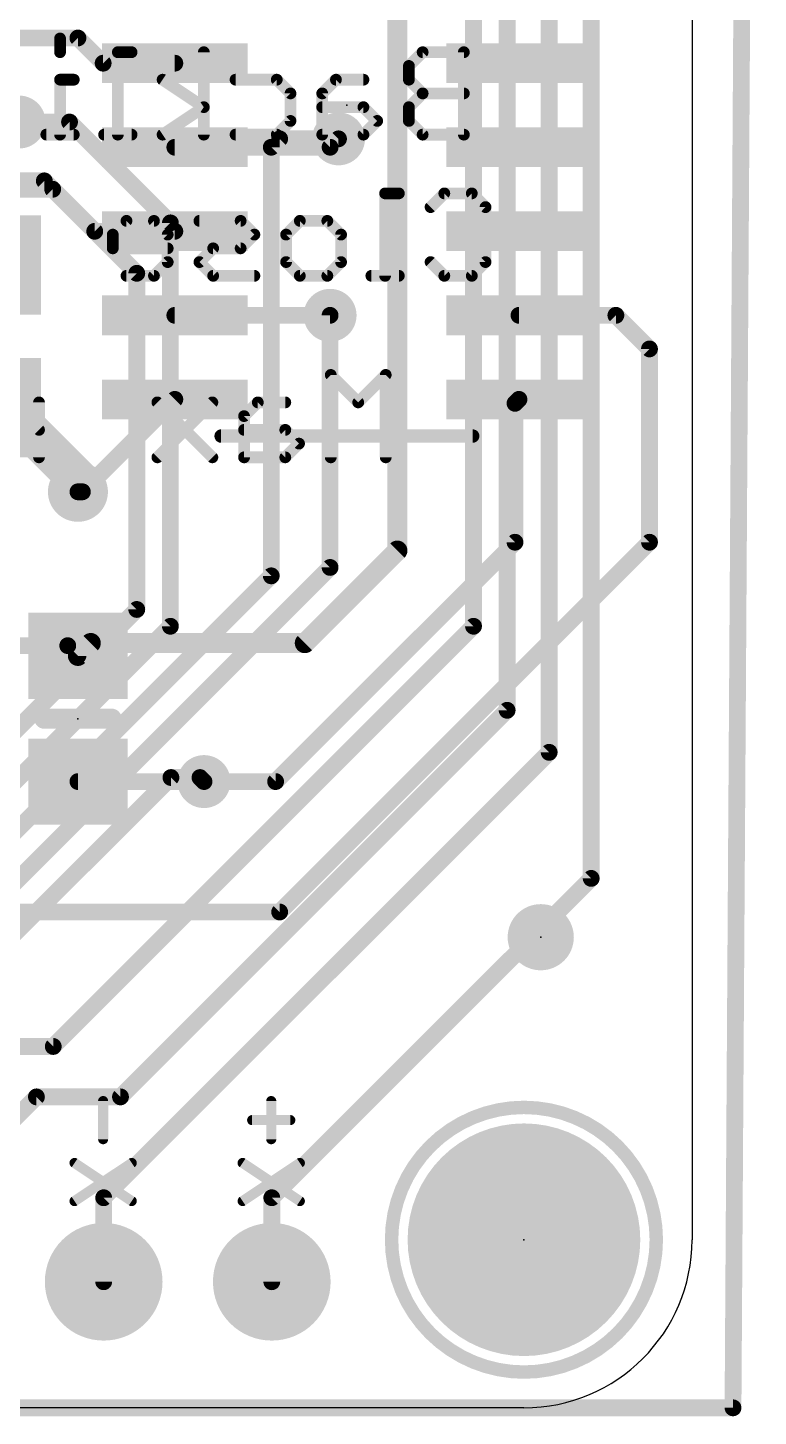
# Model space of a CAD drawing. Extents: x -0.1 to 49.3, y -0.1 to 40.8.
# Drawn here: x 38.22 to 49.26, y -0.13 to 20.86 of the extents above; entities that cross this region are included whole.
import ezdxf

# ---------------------------------------------------------------- set-up
doc = ezdxf.new("R2010")
doc.units = 0
for name, color, linetype in [('1', 12, 'CONTINUOUS'), ('16', 132, 'CONTINUOUS'), ('17', 110, 'CONTINUOUS'), ('18', 110, 'CONTINUOUS'), ('20', 53, 'CONTINUOUS'), ('21', 40, 'CONTINUOUS'), ('22', 6, 'CONTINUOUS'), ('23', 53, 'CONTINUOUS')]:
    doc.layers.add(name, color=color, linetype=linetype)

# ---------------------------------------------------------------- blocks, each defined once
blk = doc.blocks.new('RECT')
blk.add_solid([(-0.5, -0.5), (0.5, -0.5), (-0.5, 0.5), (0.5, 0.5)])
blk = doc.blocks.new('PIE')
at = {"const_width": 0.5}
blk.add_lwpolyline([(0, -0.25, 1), (0, 0.25, 1), (0, -0.25)], format="xyb", dxfattribs=at)
blk = doc.blocks.new('ROUNDP')
at = {"const_width": 0.5}
blk.add_lwpolyline([(0, -0.25, 1), (0, 0.25, 1), (0, -0.25)], format="xyb", dxfattribs=at)
blk = doc.blocks.new('ROUNDV')
at = {"const_width": 0.5}
blk.add_lwpolyline([(0, -0.25, 1), (0, 0.25, 1), (0, -0.25)], format="xyb", dxfattribs=at)

msp = doc.modelspace()

# ---------------------------------------------------------------- linework, layer by layer
at = {"layer": '1'}
for points, const_width in [([(43.807, 23.368), (43.807, 12.954)], 0.3048), ([(37.711, 20.701), (38.981, 20.701)], 0.254), ([(38.981, 20.701), (39.362, 20.32)], 0.254), ([(39.362, 20.32), (40.445, 20.32)], 0.254), ([(42.918, 19.177), (42.791, 19.05)], 0.254), ([(42.791, 19.05), (40.445, 19.05)], 0.254), ([(36.06, 18.542), (38.473, 18.542)], 0.254), ([(38.473, 18.542), (39.235, 17.78)], 0.254), ([(39.235, 17.78), (40.445, 17.78)], 0.254), ([(42.791, 16.51), (40.445, 16.51)], 0.254), ([(45.645, 16.51), (47.109, 16.51)], 0.254), ([(47.109, 16.51), (47.617, 16.002)], 0.254), ([(47.617, 16.002), (47.617, 13.081)], 0.254), ([(37.772, 15.24), (38.981, 14.031)], 0.6096), ([(40.445, 15.24), (39.048, 13.843)], 0.254), ([(45.585, 15.18), (45.645, 15.24)], 0.254), ([(45.585, 13.081), (45.585, 15.18)], 0.254), ([(38.981, 14.031), (38.981, 13.843)], 0.6096), ([(39.048, 13.843), (38.981, 13.843)], 0.254), ([(41.968, 9.464), (45.585, 13.081)], 0.254), ([(47.617, 13.081), (42.029, 7.493)], 0.254), ([(43.807, 12.954), (42.41, 11.557)], 0.3048), ([(33.396, 11.518), (38.827, 11.518)], 0.254), ([(39.174, 11.557), (38.981, 11.364)], 0.3048), ([(42.41, 11.557), (39.174, 11.557)], 0.3048), ([(38.981, 9.464), (40.886, 9.464)], 0.254), ([(40.886, 9.464), (41.968, 9.464)], 0.254), ([(42.029, 7.493), (29.837, 7.493)], 0.254)]:
    msp.add_lwpolyline(points, dxfattribs=dict(at, const_width=const_width))
for points, const_width in [([(39.0259, 20.7459, 1), (38.9361, 20.6561)], 0.127), ([(38.981, 20.6375, 1), (38.981, 20.7645)], 0.127), ([(39.362, 20.3835, 1), (39.362, 20.2565)], 0.127), ([(39.3171, 20.2751, 1), (39.4069, 20.3649)], 0.127), ([(40.445, 20.2565, 1), (40.445, 20.3835)], 0.127), ([(42.9629, 19.1321, 1), (42.8731, 19.2219)], 0.127), ([(40.445, 19.1135, 1), (40.445, 18.9865)], 0.127), ([(42.7461, 19.0949, 1), (42.8359, 19.0051)], 0.127), ([(42.791, 18.9865, 1), (42.791, 19.1135)], 0.127), ([(38.5179, 18.5869, 1), (38.4281, 18.4971)], 0.127), ([(38.473, 18.4785, 1), (38.473, 18.6055)], 0.127), ([(39.235, 17.8435, 1), (39.235, 17.7165)], 0.127), ([(39.1901, 17.7351, 1), (39.2799, 17.8249)], 0.127), ([(40.445, 17.7165, 1), (40.445, 17.8435)], 0.127), ([(40.445, 16.5735, 1), (40.445, 16.4465)], 0.127), ([(42.791, 16.4465, 1), (42.791, 16.5735)], 0.127), ([(45.645, 16.5735, 1), (45.645, 16.4465)], 0.127), ([(47.1539, 16.5549, 1), (47.0641, 16.4651)], 0.127), ([(47.109, 16.4465, 1), (47.109, 16.5735)], 0.127), ([(47.6805, 16.002, 1), (47.5535, 16.002)], 0.127), ([(47.5721, 15.9571, 1), (47.6619, 16.0469)], 0.127), ([(40.4899, 15.1951, 1), (40.4001, 15.2849)], 0.127), ([(45.6899, 15.1951, 1), (45.6001, 15.2849)], 0.127), ([(45.6485, 15.18, 1), (45.5215, 15.18)], 0.127), ([(45.5401, 15.2249, 1), (45.6299, 15.1351)], 0.127), ([(39.1334, 14.031, 1), (38.8286, 14.031)], 0.3048), ([(38.8732, 13.9232, 1), (39.0888, 14.1388)], 0.3048), ([(38.8286, 13.843, 1), (39.1334, 13.843)], 0.3048), ([(38.981, 13.9065, 1), (38.981, 13.7795)], 0.127), ([(39.0031, 13.8879, 1), (39.0929, 13.7981)], 0.127), ([(39.048, 13.7795, 1), (39.048, 13.9065)], 0.127), ([(43.7308, 12.954, 1), (43.8832, 12.954)], 0.1524), ([(43.8609, 12.9001, 1), (43.7531, 13.0079)], 0.1524), ([(45.5215, 13.081, 1), (45.6485, 13.081)], 0.127), ([(45.6299, 13.0361, 1), (45.5401, 13.1259)], 0.127), ([(47.5535, 13.081, 1), (47.6805, 13.081)], 0.127), ([(47.6619, 13.0361, 1), (47.5721, 13.1259)], 0.127), ([(38.981, 11.364, 0.4142), (38.827, 11.518)], 0.254), ([(38.827, 11.5815, 1), (38.827, 11.4545)], 0.127), ([(38.827, 11.4545, 1), (38.827, 11.5815)], 0.127), ([(39.174, 11.6332, 1), (39.174, 11.4808)], 0.1524), ([(39.2279, 11.5031, 1), (39.1201, 11.6109)], 0.1524), ([(42.3561, 11.6109, 1), (42.4639, 11.5031)], 0.1524), ([(42.41, 11.4808, 1), (42.41, 11.6332)], 0.1524), ([(38.9271, 11.4179, 1), (39.0349, 11.3101)], 0.1524), ([(38.9175, 11.364, 1), (39.0445, 11.364)], 0.127), ([(38.981, 9.5275, 1), (38.981, 9.4005)], 0.127), ([(40.886, 9.5275, 1), (40.886, 9.4005)], 0.127), ([(40.886, 9.4005, 1), (40.886, 9.5275)], 0.127), ([(41.9231, 9.5089, 1), (42.0129, 9.4191)], 0.127), ([(41.968, 9.4005, 1), (41.968, 9.5275)], 0.127), ([(41.9841, 7.5379, 1), (42.0739, 7.4481)], 0.127), ([(42.029, 7.4295, 1), (42.029, 7.5565)], 0.127)]:
    msp.add_lwpolyline(points, format="xyb", dxfattribs=dict(at, const_width=const_width))
at = {"layer": '16'}
for points, const_width in [([(48.879, 0), (49.133, 40.64)], 0.254), ([(46.736, 8.001), (46.736, 27.178)], 0.254), ([(46.101, 9.906), (46.101, 26.797)], 0.254), ([(45.466, 10.541), (45.466, 26.543)], 0.254), ([(44.958, 11.811), (44.958, 26.289)], 0.254), ([(38.854, 19.431), (38.092, 19.431)], 0.254), ([(40.378, 17.907), (38.854, 19.431)], 0.254), ([(41.902, 19.05), (42.029, 19.177)], 0.254), ([(42.029, 19.177), (42.918, 19.177)], 0.254), ([(41.902, 12.573), (41.902, 19.05)], 0.254), ([(38.6, 18.415), (37.584, 18.415)], 0.254), ([(39.87, 17.145), (38.6, 18.415)], 0.254), ([(40.378, 11.811), (40.378, 17.907)], 0.254), ([(39.87, 12.065), (39.87, 17.145)], 0.254), ([(42.791, 12.7), (42.791, 16.51)], 0.254), ([(38.981, 13.843), (38.981, 14.097)], 0.4064), ([(37.076, 6.985), (42.791, 12.7)], 0.254), ([(36.822, 7.493), (41.902, 12.573)], 0.254), ([(36.314, 8.509), (39.87, 12.065)], 0.254), ([(36.568, 8.001), (40.378, 11.811)], 0.254), ([(38.608, 5.461), (44.958, 11.811)], 0.254), ([(39.624, 4.699), (45.466, 10.541)], 0.254), ([(46.101, 9.906), (39.37, 3.175)], 0.254), ([(40.386, 9.525), (37.338, 6.477)], 0.254), ([(40.825, 9.525), (40.386, 9.525)], 0.254), ([(40.825, 9.525), (40.886, 9.464)], 0.254), ([(46.736, 8.001), (41.91, 3.175)], 0.254), ([(36.576, 5.461), (38.608, 5.461)], 0.254), ([(38.354, 4.699), (36.83, 3.175)], 0.254), ([(38.354, 4.699), (39.624, 4.699)], 0.254), ([(39.37, 3.175), (39.37, 1.905)], 0.254), ([(41.91, 3.175), (41.91, 1.905)], 0.254), ([(0, 0), (48.879, 0)], 0.254)]:
    msp.add_lwpolyline(points, dxfattribs=dict(at, const_width=const_width))
for points, const_width in [([(38.8989, 19.4759, 1), (38.8091, 19.3861)], 0.127), ([(38.854, 19.3675, 1), (38.854, 19.4945)], 0.127), ([(42.029, 19.2405, 1), (42.029, 19.1135)], 0.127), ([(42.0739, 19.1321, 1), (41.9841, 19.2219)], 0.127), ([(42.918, 19.1135, 1), (42.918, 19.2405)], 0.127), ([(41.9655, 19.05, 1), (41.8385, 19.05)], 0.127), ([(41.8571, 19.0949, 1), (41.9469, 19.0051)], 0.127), ([(38.6449, 18.4599, 1), (38.5551, 18.3701)], 0.127), ([(38.6, 18.3515, 1), (38.6, 18.4785)], 0.127), ([(40.4415, 17.907, 1), (40.3145, 17.907)], 0.127), ([(40.3331, 17.8621, 1), (40.4229, 17.9519)], 0.127), ([(39.9335, 17.145, 1), (39.8065, 17.145)], 0.127), ([(39.8251, 17.1001, 1), (39.9149, 17.1899)], 0.127), ([(42.8545, 16.51, 1), (42.7275, 16.51)], 0.127), ([(39.0826, 14.097, 1), (38.8794, 14.097)], 0.2032), ([(38.8794, 13.843, 1), (39.0826, 13.843)], 0.2032), ([(42.8359, 12.6551, 1), (42.7461, 12.7449)], 0.127), ([(41.8385, 12.573, 1), (41.9655, 12.573)], 0.127), ([(41.9469, 12.5281, 1), (41.8571, 12.6179)], 0.127), ([(42.7275, 12.7, 1), (42.8545, 12.7)], 0.127), ([(39.9149, 12.0201, 1), (39.8251, 12.1099)], 0.127), ([(39.8065, 12.065, 1), (39.9335, 12.065)], 0.127), ([(40.3145, 11.811, 1), (40.4415, 11.811)], 0.127), ([(40.4229, 11.7661, 1), (40.3331, 11.8559)], 0.127), ([(44.8945, 11.811, 1), (45.0215, 11.811)], 0.127), ([(45.0029, 11.7661, 1), (44.9131, 11.8559)], 0.127), ([(45.4025, 10.541, 1), (45.5295, 10.541)], 0.127), ([(45.5109, 10.4961, 1), (45.4211, 10.5859)], 0.127), ([(46.0375, 9.906, 1), (46.1645, 9.906)], 0.127), ([(46.1459, 9.8611, 1), (46.0561, 9.9509)], 0.127), ([(40.386, 9.5885, 1), (40.386, 9.4615)], 0.127), ([(40.4309, 9.4801, 1), (40.3411, 9.5699)], 0.127), ([(40.8699, 9.5699, 1), (40.7801, 9.4801)], 0.127), ([(40.825, 9.4615, 1), (40.825, 9.5885)], 0.127), ([(40.8411, 9.4191, 1), (40.9309, 9.5089)], 0.127), ([(46.6725, 8.001, 1), (46.7995, 8.001)], 0.127), ([(46.7809, 7.9561, 1), (46.6911, 8.0459)], 0.127), ([(38.5631, 5.5059, 1), (38.6529, 5.4161)], 0.127), ([(38.608, 5.3975, 1), (38.608, 5.5245)], 0.127), ([(38.354, 4.7625, 1), (38.354, 4.6355)], 0.127), ([(38.3989, 4.6541, 1), (38.3091, 4.7439)], 0.127), ([(39.624, 4.6355, 1), (39.624, 4.7625)], 0.127), ([(39.5791, 4.7439, 1), (39.6689, 4.6541)], 0.127), ([(39.4335, 3.175, 1), (39.3065, 3.175)], 0.127), ([(39.3251, 3.2199, 1), (39.4149, 3.1301)], 0.127), ([(41.9735, 3.175, 1), (41.8465, 3.175)], 0.127), ([(41.8651, 3.2199, 1), (41.9549, 3.1301)], 0.127), ([(39.3065, 1.905, 1), (39.4335, 1.905)], 0.127), ([(41.8465, 1.905, 1), (41.9735, 1.905)], 0.127), ([(48.8155, 0.0004, 1), (48.9425, -0.0004)], 0.127), ([(48.879, -0.0635, 1), (48.879, 0.0635)], 0.127)]:
    msp.add_lwpolyline(points, format="xyb", dxfattribs=dict(at, const_width=const_width))
at = {"layer": '20'}
for p, q in [((48.26, 38.1), (48.26, 2.54)), ((45.72, 0), (2.54, 0))]:
    msp.add_line(p, q, dxfattribs=at)
msp.add_arc((45.72, 2.54), 2.54, 270, 0, dxfattribs=at)
at = {"layer": '21'}
for points, const_width in [([(44.945, 14.685), (41.145, 14.685)], 0.2032), ([(38.473, 10.414), (39.489, 10.414)], 0.3048), ([(39.3616, 4.0597), (39.3616, 4.6359)], 0.1524), ([(41.9016, 4.0597), (41.9016, 4.6359)], 0.1524), ([(41.6135, 4.3478), (42.1897, 4.3478)], 0.1524), ([(38.9295, 3.1242), (39.7938, 3.7004)], 0.1524), ([(38.9295, 3.7004), (39.7938, 3.1242)], 0.1524), ([(41.4695, 3.1242), (42.3338, 3.7004)], 0.1524), ([(41.4695, 3.7004), (42.3338, 3.1242)], 0.1524)]:
    msp.add_lwpolyline(points, dxfattribs=dict(at, const_width=const_width))
for points, const_width in [([(41.145, 14.7358, 1), (41.145, 14.6342)], 0.1016), ([(44.945, 14.6342, 1), (44.945, 14.7358)], 0.1016), ([(38.473, 10.4902, 1), (38.473, 10.3378)], 0.1524), ([(39.489, 10.3378, 1), (39.489, 10.4902)], 0.1524), ([(39.3997, 4.6359, 1), (39.3235, 4.6359)], 0.0762), ([(41.9397, 4.6359, 1), (41.8635, 4.6359)], 0.0762), ([(45.72, 0.54, 1), (45.72, 4.54, 1), (45.72, 0.54)], 0.2032), ([(41.6135, 4.3859, 1), (41.6135, 4.3097)], 0.0762), ([(42.1897, 4.3097, 1), (42.1897, 4.3859)], 0.0762), ([(39.3235, 4.0597, 1), (39.3997, 4.0597)], 0.0762), ([(41.8635, 4.0597, 1), (41.9397, 4.0597)], 0.0762), ([(38.9506, 3.7321, 1), (38.9083, 3.6687)], 0.0762), ([(39.8149, 3.6687, 1), (39.7727, 3.7321)], 0.0762), ([(41.4906, 3.7321, 1), (41.4483, 3.6687)], 0.0762), ([(42.3549, 3.6687, 1), (42.3127, 3.7321)], 0.0762), ([(38.9083, 3.1559, 1), (38.9506, 3.0925)], 0.0762), ([(39.7727, 3.0925, 1), (39.8149, 3.1559)], 0.0762), ([(41.4483, 3.1559, 1), (41.4906, 3.0925)], 0.0762), ([(42.3127, 3.0925, 1), (42.3549, 3.1559)], 0.0762)]:
    msp.add_lwpolyline(points, format="xyb", dxfattribs=dict(at, const_width=const_width))
at = {"layer": '22', "const_width": 0.1778}
for points in [[(38.7108, 20.6938), (38.7108, 20.4862)], [(39.7915, 20.4862), (39.5839, 20.4862)], [(39.5839, 20.4862), (39.5839, 19.2405)], [(40.883, 19.2405), (40.883, 20.4862)], [(44.1893, 20.4862), (43.9817, 20.2786)], [(44.8122, 20.4862), (44.1893, 20.4862)], [(44.8122, 19.2405), (44.8122, 20.4862)], [(43.9817, 20.2786), (43.9817, 20.0709)], [(38.9184, 20.0709), (38.7108, 20.0709)], [(38.7108, 20.0709), (38.7108, 19.2405)], [(40.883, 19.6557), (40.2602, 20.0709)], [(41.3623, 20.0709), (41.9851, 20.0709)], [(41.9851, 20.0709), (42.1927, 19.8633)], [(42.8796, 20.0709), (42.672, 19.8633)], [(43.2948, 20.0709), (42.8796, 20.0709)], [(43.9817, 20.0709), (44.1893, 19.8633)], [(42.1927, 19.8633), (42.1927, 19.4481)], [(42.672, 19.8633), (42.672, 19.2405)], [(44.1893, 19.8633), (43.9817, 19.6557)], [(44.8122, 19.8633), (44.1893, 19.8633)], [(40.2602, 19.2405), (40.883, 19.6557)], [(43.2948, 19.6557), (42.672, 19.6557)], [(43.5024, 19.4481), (43.2948, 19.6557)], [(43.9817, 19.6557), (43.9817, 19.4481)], [(42.1927, 19.4481), (41.9851, 19.2405)], [(43.2948, 19.2405), (43.5024, 19.4481)], [(43.9817, 19.4481), (44.1893, 19.2405)], [(38.9184, 19.2405), (38.5032, 19.2405)], [(39.7915, 19.2405), (39.3763, 19.2405)], [(41.9851, 19.2405), (41.3623, 19.2405)], [(42.672, 19.2405), (43.2948, 19.2405)], [(44.1893, 19.2405), (44.8122, 19.2405)], [(43.8299, 18.3526), (43.6223, 18.3526)], [(43.6223, 18.3526), (43.6223, 17.1069)], [(44.3091, 18.145), (44.5168, 18.3526)], [(44.5168, 18.3526), (44.932, 18.3526)], [(44.932, 18.3526), (45.1396, 18.145)], [(45.1396, 18.145), (45.1396, 17.3145)], [(39.7144, 17.9373), (39.5068, 17.7297)], [(40.1297, 17.9373), (39.7144, 17.9373)], [(40.3373, 17.7297), (40.1297, 17.9373)], [(41.4394, 17.9373), (40.8165, 17.9373)], [(41.647, 17.7297), (41.4394, 17.9373)], [(42.1263, 17.7297), (42.3339, 17.9373)], [(42.3339, 17.9373), (42.7491, 17.9373)], [(42.7491, 17.9373), (42.9567, 17.7297)], [(39.5068, 17.7297), (39.5068, 17.5221)], [(40.3373, 17.3145), (40.3373, 17.7297)], [(41.4394, 17.5221), (41.647, 17.7297)], [(42.1263, 17.3145), (42.1263, 17.7297)], [(42.9567, 17.7297), (42.9567, 17.3145)], [(39.5068, 17.5221), (40.3373, 17.5221)], [(40.8165, 17.3145), (41.0242, 17.5221)], [(41.0242, 17.5221), (41.4394, 17.5221)], [(40.1297, 17.1069), (40.3373, 17.3145)], [(41.0242, 17.1069), (40.8165, 17.3145)], [(42.3339, 17.1069), (42.1263, 17.3145)], [(42.9567, 17.3145), (42.7491, 17.1069)], [(44.5168, 17.1069), (44.3091, 17.3145)], [(45.1396, 17.3145), (44.932, 17.1069)], [(39.7144, 17.1069), (40.1297, 17.1069)], [(41.647, 17.1069), (41.0242, 17.1069)], [(42.7491, 17.1069), (42.3339, 17.1069)], [(43.8299, 17.1069), (43.4146, 17.1069)], [(44.932, 17.1069), (44.5168, 17.1069)], [(43.2162, 15.1941), (42.801, 15.6094)], [(42.801, 15.6094), (42.801, 14.3637)], [(43.6314, 15.6094), (43.2162, 15.1941)], [(43.6314, 14.3637), (43.6314, 15.6094)], [(38.3925, 14.7789), (37.9773, 15.1941)], [(38.3925, 14.3637), (38.3925, 15.1941)], [(41.012, 15.1941), (40.1815, 14.3637)], [(41.012, 14.3637), (40.1815, 15.1941)], [(41.6989, 15.1941), (41.4913, 14.9865)], [(42.1141, 15.1941), (41.6989, 15.1941)], [(41.4913, 14.9865), (41.4913, 14.3637)], [(42.1141, 14.7789), (41.4913, 14.7789)], [(42.3217, 14.5713), (42.1141, 14.7789)], [(42.1141, 14.3637), (42.3217, 14.5713)], [(41.4913, 14.3637), (42.1141, 14.3637)]]:
    msp.add_lwpolyline(points, dxfattribs=at)
at = {"layer": '22', "const_width": 0.0889}
for points in [[(38.7552, 20.6938, 1), (38.6663, 20.6938)], [(39.5839, 20.5306, 1), (39.5839, 20.4417)], [(39.6284, 20.4862, 1), (39.5395, 20.4862)], [(39.7915, 20.4417, 1), (39.7915, 20.5306)], [(40.9274, 20.4862, 1), (40.8385, 20.4862)], [(44.1893, 20.5306, 1), (44.1893, 20.4417)], [(44.2208, 20.4547, 1), (44.1579, 20.5176)], [(44.8566, 20.4862, 1), (44.7677, 20.4862)], [(44.8122, 20.4417, 1), (44.8122, 20.5306)], [(38.6663, 20.4862, 1), (38.7552, 20.4862)], [(43.9503, 20.31, 1), (44.0131, 20.2471)], [(44.0262, 20.2786, 1), (43.9373, 20.2786)], [(38.7108, 20.1154, 1), (38.7108, 20.0265)], [(38.7552, 20.0709, 1), (38.6663, 20.0709)], [(38.9184, 20.0265, 1), (38.9184, 20.1154)], [(40.2848, 20.1079, 1), (40.2355, 20.034)], [(41.3623, 20.1154, 1), (41.3623, 20.0265)], [(42.0165, 20.1024, 1), (41.9537, 20.0395)], [(41.9851, 20.0265, 1), (41.9851, 20.1154)], [(42.8796, 20.1154, 1), (42.8796, 20.0265)], [(42.911, 20.0395, 1), (42.8482, 20.1024)], [(43.2948, 20.0265, 1), (43.2948, 20.1154)], [(44.0131, 20.1024, 1), (43.9503, 20.0395)], [(42.2372, 19.8633, 1), (42.1483, 19.8633)], [(42.1613, 19.8319, 1), (42.2241, 19.8948)], [(42.7164, 19.8633, 1), (42.6275, 19.8633)], [(42.6406, 19.8948, 1), (42.7034, 19.8319)], [(43.9373, 20.0709, 1), (44.0262, 20.0709)], [(44.1893, 19.9078, 1), (44.1893, 19.8189)], [(44.2208, 19.8319, 1), (44.1579, 19.8948)], [(44.1579, 19.8319, 1), (44.2208, 19.8948)], [(44.8122, 19.8189, 1), (44.8122, 19.9078)], [(40.9076, 19.6187, 1), (40.8583, 19.6927)], [(40.8583, 19.6187, 1), (40.9076, 19.6927)], [(42.672, 19.7002, 1), (42.672, 19.6113)], [(43.3263, 19.6871, 1), (43.2634, 19.6243)], [(43.2948, 19.6113, 1), (43.2948, 19.7002)], [(43.9503, 19.6871, 1), (44.0131, 19.6243)], [(44.0262, 19.6557, 1), (43.9373, 19.6557)], [(42.2241, 19.4167, 1), (42.1613, 19.4795)], [(43.5339, 19.4167, 1), (43.471, 19.4795)], [(43.471, 19.4167, 1), (43.5339, 19.4795)], [(44.0131, 19.4795, 1), (43.9503, 19.4167)], [(38.5032, 19.285, 1), (38.5032, 19.196)], [(38.9184, 19.196, 1), (38.9184, 19.285)], [(39.3763, 19.285, 1), (39.3763, 19.196)], [(39.7915, 19.196, 1), (39.7915, 19.285)], [(40.2355, 19.2775, 1), (40.2848, 19.2035)], [(41.3623, 19.285, 1), (41.3623, 19.196)], [(41.9537, 19.2719, 1), (42.0165, 19.2091)], [(41.9851, 19.196, 1), (41.9851, 19.285)], [(42.1483, 19.4481, 1), (42.2372, 19.4481)], [(42.672, 19.285, 1), (42.672, 19.196)], [(43.2634, 19.2719, 1), (43.3263, 19.2091)], [(43.2948, 19.196, 1), (43.2948, 19.285)], [(43.9373, 19.4481, 1), (44.0262, 19.4481)], [(44.1893, 19.285, 1), (44.1893, 19.196)], [(44.1579, 19.2091, 1), (44.2208, 19.2719)], [(44.8122, 19.196, 1), (44.8122, 19.285)], [(38.6663, 19.2405, 1), (38.7552, 19.2405)], [(39.5395, 19.2405, 1), (39.6284, 19.2405)], [(40.8385, 19.2405, 1), (40.9274, 19.2405)], [(42.6275, 19.2405, 1), (42.7164, 19.2405)], [(44.7677, 19.2405, 1), (44.8566, 19.2405)], [(43.6667, 18.3526, 1), (43.5778, 18.3526)], [(43.6223, 18.397, 1), (43.6223, 18.3081)], [(43.8299, 18.3081, 1), (43.8299, 18.397)], [(44.5168, 18.397, 1), (44.5168, 18.3081)], [(44.5482, 18.3211, 1), (44.4853, 18.384)], [(44.9634, 18.384, 1), (44.9005, 18.3211)], [(44.932, 18.3081, 1), (44.932, 18.397)], [(44.2777, 18.1764, 1), (44.3406, 18.1135)], [(45.184, 18.145, 1), (45.0951, 18.145)], [(45.1082, 18.1135, 1), (45.171, 18.1764)], [(39.7144, 17.9818, 1), (39.7144, 17.8929)], [(39.7459, 17.9059, 1), (39.683, 17.9688)], [(40.1611, 17.9688, 1), (40.0982, 17.9059)], [(40.1297, 17.8929, 1), (40.1297, 17.9818)], [(40.8165, 17.9818, 1), (40.8165, 17.8929)], [(41.4708, 17.9688, 1), (41.4079, 17.9059)], [(41.4394, 17.8929, 1), (41.4394, 17.9818)], [(42.3339, 17.9818, 1), (42.3339, 17.8929)], [(42.3653, 17.9059, 1), (42.3025, 17.9688)], [(42.7805, 17.9688, 1), (42.7177, 17.9059)], [(42.7491, 17.8929, 1), (42.7491, 17.9818)], [(39.4754, 17.7612, 1), (39.5383, 17.6983)], [(39.5513, 17.7297, 1), (39.4624, 17.7297)], [(40.3817, 17.7297, 1), (40.2928, 17.7297)], [(40.3058, 17.6983, 1), (40.3687, 17.7612)], [(41.6784, 17.6983, 1), (41.6156, 17.7612)], [(41.6156, 17.6983, 1), (41.6784, 17.7612)], [(42.0948, 17.7612, 1), (42.1577, 17.6983)], [(42.1707, 17.7297, 1), (42.0818, 17.7297)], [(43.0012, 17.7297, 1), (42.9123, 17.7297)], [(42.9253, 17.6983, 1), (42.9881, 17.7612)], [(39.5068, 17.5666, 1), (39.5068, 17.4777)], [(39.4624, 17.5221, 1), (39.5513, 17.5221)], [(40.3373, 17.4777, 1), (40.3373, 17.5666)], [(41.0242, 17.5666, 1), (41.0242, 17.4777)], [(41.0556, 17.4907, 1), (40.9927, 17.5535)], [(41.4079, 17.5535, 1), (41.4708, 17.4907)], [(41.4394, 17.4777, 1), (41.4394, 17.5666)], [(40.2928, 17.3145, 1), (40.3817, 17.3145)], [(40.3687, 17.2831, 1), (40.3058, 17.3459)], [(40.848, 17.3459, 1), (40.7851, 17.2831)], [(40.7851, 17.3459, 1), (40.848, 17.2831)], [(42.1577, 17.3459, 1), (42.0948, 17.2831)], [(42.0818, 17.3145, 1), (42.1707, 17.3145)], [(42.9123, 17.3145, 1), (43.0012, 17.3145)], [(42.9881, 17.2831, 1), (42.9253, 17.3459)], [(44.3406, 17.3459, 1), (44.2777, 17.2831)], [(45.0951, 17.3145, 1), (45.184, 17.3145)], [(45.171, 17.2831, 1), (45.1082, 17.3459)], [(39.7144, 17.1514, 1), (39.7144, 17.0624)], [(40.0982, 17.1383, 1), (40.1611, 17.0755)], [(40.1297, 17.0624, 1), (40.1297, 17.1514)], [(41.0242, 17.1514, 1), (41.0242, 17.0624)], [(40.9927, 17.0755, 1), (41.0556, 17.1383)], [(41.647, 17.0624, 1), (41.647, 17.1514)], [(42.3339, 17.1514, 1), (42.3339, 17.0624)], [(42.3025, 17.0755, 1), (42.3653, 17.1383)], [(42.7177, 17.1383, 1), (42.7805, 17.0755)], [(42.7491, 17.0624, 1), (42.7491, 17.1514)], [(43.4146, 17.1514, 1), (43.4146, 17.0624)], [(43.5778, 17.1069, 1), (43.6667, 17.1069)], [(43.8299, 17.0624, 1), (43.8299, 17.1514)], [(44.5168, 17.1514, 1), (44.5168, 17.0624)], [(44.4853, 17.0755, 1), (44.5482, 17.1383)], [(44.9005, 17.1383, 1), (44.9634, 17.0755)], [(44.932, 17.0624, 1), (44.932, 17.1514)], [(42.8454, 15.6094, 1), (42.7565, 15.6094)], [(42.8324, 15.6408, 1), (42.7696, 15.5779)], [(43.6759, 15.6094, 1), (43.587, 15.6094)], [(43.6629, 15.5779, 1), (43.6, 15.6408)], [(38.437, 15.1941, 1), (38.3481, 15.1941)], [(40.213, 15.2256, 1), (40.1501, 15.1627)], [(41.0434, 15.1627, 1), (40.9806, 15.2256)], [(41.6989, 15.2386, 1), (41.6989, 15.1497)], [(41.7303, 15.1627, 1), (41.6674, 15.2256)], [(42.1141, 15.1497, 1), (42.1141, 15.2386)], [(43.1848, 15.2256, 1), (43.2476, 15.1627)], [(43.1848, 15.1627, 1), (43.2476, 15.2256)], [(41.4598, 15.018, 1), (41.5227, 14.9551)], [(41.5357, 14.9865, 1), (41.4468, 14.9865)], [(38.3611, 14.7475, 1), (38.424, 14.8103)], [(41.4913, 14.8234, 1), (41.4913, 14.7345)], [(42.1455, 14.8103, 1), (42.0827, 14.7475)], [(42.1141, 14.7345, 1), (42.1141, 14.8234)], [(42.3531, 14.5399, 1), (42.2903, 14.6027)], [(42.2903, 14.5399, 1), (42.3531, 14.6027)], [(38.3481, 14.3637, 1), (38.437, 14.3637)], [(40.1501, 14.3951, 1), (40.213, 14.3323)], [(40.9806, 14.3323, 1), (41.0434, 14.3951)], [(41.4913, 14.4082, 1), (41.4913, 14.3193)], [(41.4468, 14.3637, 1), (41.5357, 14.3637)], [(42.0827, 14.3951, 1), (42.1455, 14.3323)], [(42.1141, 14.3193, 1), (42.1141, 14.4082)], [(42.7565, 14.3637, 1), (42.8454, 14.3637)], [(43.587, 14.3637, 1), (43.6759, 14.3637)]]:
    msp.add_lwpolyline(points, format="xyb", dxfattribs=at)
at = {"layer": '23'}
for p in [(43.045, 19.685), (38.981, 10.414), (45.974, 7.112), (45.72, 2.54)]:
    msp.add_point(p, dxfattribs=at)

# ---------------------------------------------------------------- block references
at = {"layer": '1'}
for p, xscale, yscale, rotation in [((40.445, 20.32), 0.6, 2.2, 270), ((45.645, 20.32), 0.6, 2.2, 270), ((40.445, 19.05), 0.6, 2.2, 270), ((45.645, 19.05), 0.6, 2.2, 270), ((40.445, 17.78), 0.6, 2.2, 270), ((45.645, 17.78), 0.6, 2.2, 270), ((40.445, 16.51), 0.6, 2.2, 270), ((45.645, 16.51), 0.6, 2.2, 270), ((40.445, 15.24), 0.6, 2.2, 270), ((45.645, 15.24), 0.6, 2.2, 270), ((38.981, 11.364), 1.3, 1.5, 90), ((38.981, 9.464), 1.3, 1.5, 90)]:
    msp.add_blockref('RECT', p, dxfattribs=dict(at, xscale=xscale, yscale=yscale, rotation=rotation))
at = {"layer": '1', "xscale": 1.3, "yscale": 1.5}
for p in [(37.772, 17.272), (37.772, 15.113)]:
    msp.add_blockref('RECT', p, dxfattribs=at)
at = {"layer": '1'}
msp.add_blockref('PIE', (45.974, 7.112), dxfattribs=at)
at = {"layer": '17', "xscale": 3.516, "yscale": 3.516}
msp.add_blockref('ROUNDP', (45.72, 2.54), dxfattribs=at)
msp.add_blockref('ROUNDP', (45.72, 2.54), dxfattribs=at)
at = {"layer": '17', "xscale": 1.778, "yscale": 1.778, "rotation": 270}
for p in [(39.37, 1.905), (39.37, 1.905), (41.91, 1.905), (41.91, 1.905)]:
    msp.add_blockref('ROUNDP', p, dxfattribs=at)
at = {"layer": '18'}
for p, xscale, yscale in [((38.092, 19.431), 0.8001, 0.8001), ((38.092, 19.431), 0.8001, 0.8001), ((42.918, 19.177), 0.8001, 0.8001), ((42.918, 19.177), 0.8001, 0.8001), ((42.791, 16.51), 0.8001, 0.8001), ((42.791, 16.51), 0.8001, 0.8001), ((38.981, 13.843), 0.9064, 0.9064), ((38.981, 13.843), 0.9064, 0.9064), ((40.886, 9.464), 0.8001, 0.8001), ((40.886, 9.464), 0.8001, 0.8001)]:
    msp.add_blockref('ROUNDV', p, dxfattribs=dict(at, xscale=xscale, yscale=yscale))

doc.saveas('drawing.dxf')
